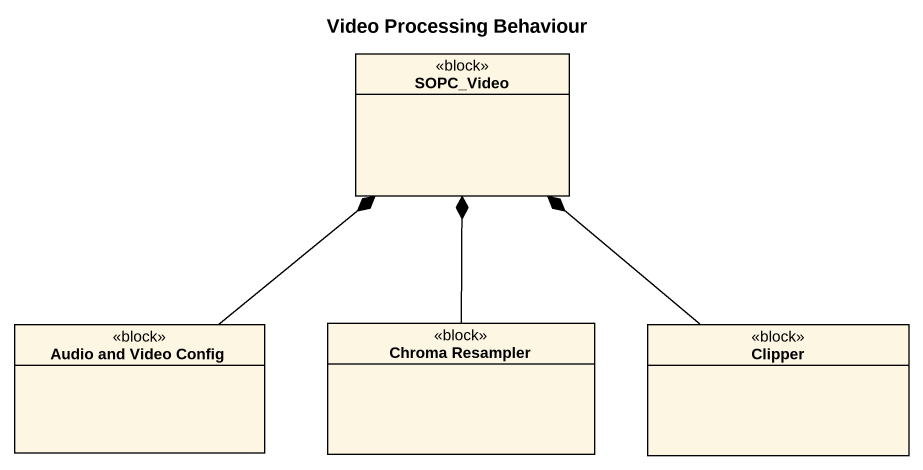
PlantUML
@startuml
title Video Processing Behaviour
hide circle
hide empty members
class SOPC_Video <<block>>
class "Audio and Video Config" as Audio_and_Video_Config <<block>>
class "Chroma Resampler" as Chroma_Resampler <<block>>
class Clipper <<block>>
Audio_and_Video_Config -up-* SOPC_Video
Chroma_Resampler -up-* SOPC_Video
Clipper -up-* SOPC_Video
@enduml
